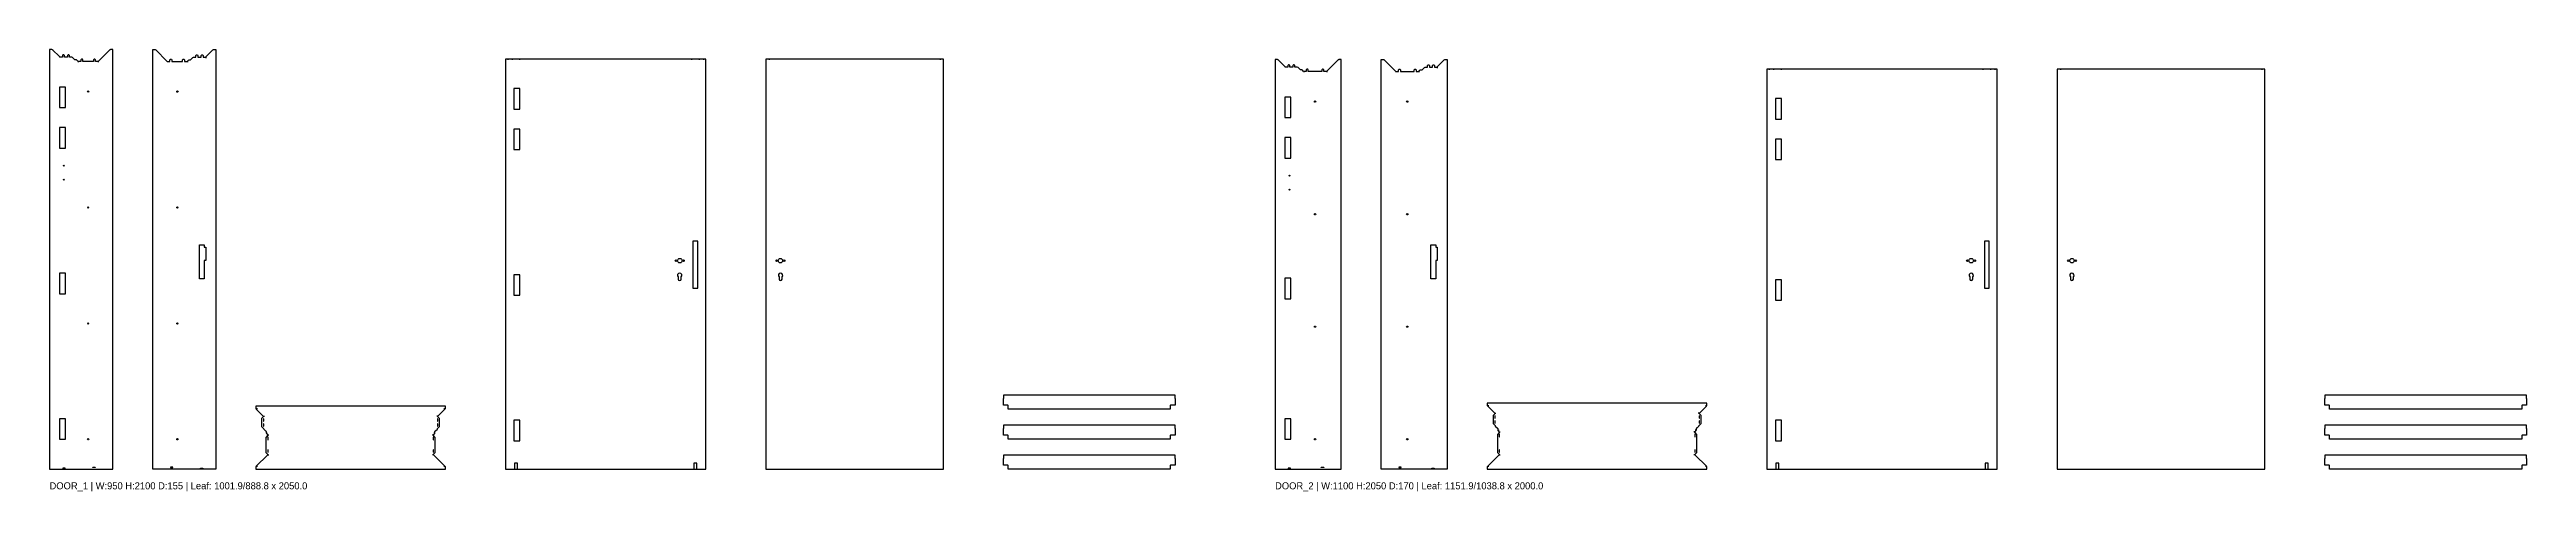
# Model space of a CAD drawing. Header units: metres. Extents: x 0 to 12383, y -111 to 2098.
import ezdxf

# ---------------------------------------------------------------- set-up
doc = ezdxf.new("R2010")
doc.units = ezdxf.units.M
for name, color, linetype in [('CHANNELS', 5, 'Continuous'), ('CUTOUTS', 3, 'Continuous'), ('HOLES', 4, 'Continuous'), ('NOTCHES', 6, 'Continuous'), ('OUTLINE', 7, 'Continuous'), ('TEXT', 2, 'Continuous')]:
    doc.layers.add(name, color=color, linetype=linetype)

msp = doc.modelspace()

# ---------------------------------------------------------------- linework, layer by layer
at = {"layer": 'CHANNELS'}
for points in [[(4793, 300), (4793, 319), (4791, 321), (4770, 321), (4770, 354), (4771, 354), (4771, 372), (5626, 372), (5626, 354), (5627, 354), (5627, 321), (5605, 321), (5603, 319), (5603, 300)], [(11399, 300), (11399, 319), (11397, 321), (11376, 321), (11376, 354), (11377, 354), (11377, 372), (12382, 372), (12382, 354), (12383, 354), (12383, 321), (12362, 321), (12360, 319), (12360, 300)], [(4793, 150), (4793, 169), (4791, 171), (4770, 171), (4770, 204), (4771, 204), (4771, 222), (5626, 222), (5626, 204), (5627, 204), (5627, 171), (5605, 171), (5603, 169), (5603, 150)], [(11399, 150), (11399, 169), (11397, 171), (11376, 171), (11376, 204), (11377, 204), (11377, 222), (12382, 222), (12382, 204), (12383, 204), (12383, 171), (12362, 171), (12360, 169), (12360, 150)], [(4793, 0), (4793, 19), (4791, 21), (4770, 21), (4770, 54), (4771, 54), (4771, 72), (5626, 72), (5626, 54), (5627, 54), (5627, 21), (5605, 21), (5603, 19), (5603, 0)], [(11399, 0), (11399, 19), (11397, 21), (11376, 21), (11376, 54), (11377, 54), (11377, 72), (12382, 72), (12382, 54), (12383, 54), (12383, 21), (12362, 21), (12360, 19), (12360, 0)]]:
    msp.add_lwpolyline(points, close=True, dxfattribs=at)
at = {"layer": 'CUTOUTS'}
for points in [[(49, 1808), (79, 1808), (79, 1910), (49, 1910)], [(2322, 1801), (2352, 1801), (2352, 1903), (2322, 1903)], [(6176, 1758), (6206, 1758), (6206, 1860), (6176, 1860)], [(8629, 1751), (8659, 1751), (8659, 1853), (8629, 1853)], [(49, 1606), (79, 1606), (79, 1708), (49, 1708)], [(2322, 1599), (2352, 1599), (2352, 1701), (2322, 1701)], [(6176, 1556), (6206, 1556), (6206, 1658), (6176, 1658)], [(8629, 1549), (8659, 1549), (8659, 1651), (8629, 1651)], [(773, 1044), (773, 952), (749, 952), (749, 1123), (773, 1123), (773, 1110), (782, 1110), (782, 1044)], [(3216, 906), (3241, 906), (3241, 1141), (3216, 1141)], [(6930, 1044), (6930, 952), (6906, 952), (6906, 1123), (6930, 1123), (6930, 1110), (6938, 1110), (6938, 1044)], [(9673, 906), (9697, 906), (9697, 1141), (9673, 1141)], [(49, 878), (79, 878), (79, 980), (49, 980)], [(2322, 871), (2352, 871), (2352, 973), (2322, 973)], [(6176, 853), (6206, 853), (6206, 955), (6176, 955)], [(8629, 846), (8659, 846), (8659, 948), (8629, 948)], [(49, 150), (79, 150), (79, 252), (49, 252)], [(1069, 241), (1071, 241), (1071, 253), (1069, 253)], [(1940, 241), (1942, 241), (1942, 253), (1940, 253)], [(6176, 150), (6206, 150), (6206, 252), (6176, 252)], [(7225, 256), (7227, 256), (7227, 268), (7225, 268)], [(8247, 256), (8249, 256), (8249, 268), (8247, 268)], [(1069, 215), (1071, 215), (1071, 227), (1069, 227)], [(1091, 148), (1093, 148), (1093, 160), (1091, 160)], [(1918, 148), (1920, 148), (1920, 160), (1918, 160)], [(1940, 215), (1942, 215), (1942, 227), (1940, 227)], [(2322, 143), (2352, 143), (2352, 245), (2322, 245)], [(7225, 230), (7227, 230), (7227, 242), (7225, 242)], [(7247, 163), (7249, 163), (7249, 175), (7247, 175)], [(8225, 163), (8227, 163), (8227, 175), (8225, 175)], [(8247, 230), (8249, 230), (8249, 242), (8247, 242)], [(8629, 143), (8659, 143), (8659, 245), (8629, 245)], [(1091, 85), (1093, 85), (1093, 97), (1091, 97)], [(1918, 85), (1920, 85), (1920, 97), (1918, 97)], [(7247, 85), (7249, 85), (7249, 97), (7247, 97)], [(8225, 85), (8227, 85), (8227, 97), (8225, 97)]]:
    msp.add_lwpolyline(points, close=True, dxfattribs=at)
for points in [[(3143, 962), (3143, 951, 1), (3158, 951), (3158, 962, 2.539565)], [(3647, 962), (3647, 951, 1), (3662, 951), (3662, 962, 2.539565)], [(9600, 962), (9600, 951, 1), (9615, 951), (9615, 962, 2.539565)], [(10103, 962), (10103, 951, 1), (10118, 951), (10118, 962, 2.539565)]]:
    msp.add_lwpolyline(points, format="xyb", close=True, dxfattribs=at)
at = {"layer": 'HOLES'}
for centre, radius in [((193, 1888), 3.25), ((639, 1888), 3.25), ((6327, 1838), 3.25), ((6788, 1838), 3.25), ((72, 1518), 2), ((72, 1448), 2), ((6199, 1468), 2), ((6199, 1398), 2), ((193, 1309), 3.25), ((639, 1309), 3.25), ((6327, 1275), 3.25), ((6788, 1275), 3.25), ((3132, 1043), 3.5), ((3151, 1043), 11), ((3170, 1043), 3.5), ((3635, 1043), 3.5), ((3654, 1043), 11), ((3673, 1043), 3.5), ((9588, 1043), 3.5), ((9607, 1043), 11), ((9626, 1043), 3.5), ((10092, 1043), 3.5), ((10111, 1043), 11), ((10130, 1043), 3.5), ((193, 729), 3.25), ((639, 729), 3.25), ((6327, 713), 3.25), ((6788, 713), 3.25), ((193, 150), 3.25), ((639, 150), 3.25), ((6327, 150), 3.25), ((6788, 150), 3.25)]:
    msp.add_circle(centre, radius, dxfattribs=at)
at = {"layer": 'NOTCHES'}
for p, q in [((14, 2098), (14, 2095)), ((14, 2098), (14, 2095)), ((14, 2098), (14, 2095)), ((14, 2098), (14, 2095)), ((51, 2062), (51, 2058)), ((51, 2062), (51, 2058)), ((51, 2062), (51, 2058)), ((51, 2062), (51, 2058)), ((113, 2059), (113, 2058)), ((113, 2059), (113, 2058)), ((113, 2059), (113, 2058)), ((113, 2059), (113, 2058)), ((125, 2048), (125, 2048)), ((125, 2048), (125, 2048)), ((125, 2048), (125, 2048)), ((125, 2048), (125, 2048)), ((136, 2046), (136, 2043)), ((136, 2046), (136, 2043)), ((136, 2046), (136, 2043)), ((136, 2046), (136, 2043)), ((143, 2040), (143, 2036)), ((143, 2040), (143, 2036)), ((143, 2040), (143, 2036)), ((143, 2040), (143, 2036)), ((243, 2040), (243, 2036)), ((243, 2040), (243, 2036)), ((243, 2040), (243, 2036)), ((243, 2040), (243, 2036)), ((302, 2098), (302, 2095)), ((302, 2098), (302, 2095)), ((302, 2098), (302, 2095)), ((302, 2098), (302, 2095)), ((529, 2098), (529, 2095)), ((529, 2098), (529, 2095)), ((529, 2098), (529, 2095)), ((529, 2098), (529, 2095)), ((589, 2040), (589, 2036)), ((589, 2040), (589, 2036)), ((589, 2040), (589, 2036)), ((589, 2040), (589, 2036)), ((689, 2040), (689, 2036)), ((689, 2040), (689, 2036)), ((689, 2040), (689, 2036)), ((689, 2040), (689, 2036)), ((696, 2046), (696, 2043)), ((696, 2046), (696, 2043)), ((696, 2046), (696, 2043)), ((696, 2046), (696, 2043)), ((707, 2048), (707, 2048)), ((707, 2048), (707, 2048)), ((707, 2048), (707, 2048)), ((707, 2048), (707, 2048)), ((719, 2059), (719, 2058)), ((719, 2059), (719, 2058)), ((719, 2059), (719, 2058)), ((719, 2059), (719, 2058)), ((781, 2062), (781, 2056)), ((781, 2062), (781, 2056)), ((781, 2062), (781, 2056)), ((781, 2062), (781, 2056)), ((818, 2098), (818, 2095)), ((818, 2098), (818, 2095)), ((818, 2098), (818, 2095)), ((818, 2098), (818, 2095)), ((2291, 2050), (2291, 2047)), ((2313, 2050), (2313, 2047)), ((2350, 2050), (2350, 2047)), ((3210, 2050), (3210, 2047)), ((3247, 2050), (3247, 2047)), ((3269, 2050), (3269, 2047)), ((3597, 2050), (3597, 2047)), ((4453, 2050), (4453, 2047)), ((6140, 2048), (6140, 2045)), ((6140, 2048), (6140, 2045)), ((6140, 2048), (6140, 2045)), ((6140, 2048), (6140, 2045)), ((6177, 2012), (6177, 2008)), ((6177, 2012), (6177, 2008)), ((6177, 2012), (6177, 2008)), ((6177, 2012), (6177, 2008)), ((6240, 2009), (6240, 2008)), ((6240, 2009), (6240, 2008)), ((6240, 2009), (6240, 2008)), ((6240, 2009), (6240, 2008)), ((6252, 1998), (6252, 1998)), ((6252, 1998), (6252, 1998)), ((6252, 1998), (6252, 1998)), ((6252, 1998), (6252, 1998)), ((6262, 1996), (6262, 1993)), ((6262, 1996), (6262, 1993)), ((6262, 1996), (6262, 1993)), ((6262, 1996), (6262, 1993)), ((6270, 1990), (6270, 1986)), ((6270, 1990), (6270, 1986)), ((6270, 1990), (6270, 1986)), ((6270, 1990), (6270, 1986)), ((6385, 1990), (6385, 1986)), ((6385, 1990), (6385, 1986)), ((6385, 1990), (6385, 1986)), ((6385, 1990), (6385, 1986)), ((6444, 2048), (6444, 2045)), ((6444, 2048), (6444, 2045)), ((6444, 2048), (6444, 2045)), ((6444, 2048), (6444, 2045)), ((6671, 2048), (6671, 2045)), ((6671, 2048), (6671, 2045)), ((6671, 2048), (6671, 2045)), ((6671, 2048), (6671, 2045)), ((6730, 1990), (6730, 1986)), ((6730, 1990), (6730, 1986)), ((6730, 1990), (6730, 1986)), ((6730, 1990), (6730, 1986)), ((6845, 1990), (6845, 1986)), ((6845, 1990), (6845, 1986)), ((6845, 1990), (6845, 1986)), ((6845, 1990), (6845, 1986)), ((6853, 1996), (6853, 1993)), ((6853, 1996), (6853, 1993)), ((6853, 1996), (6853, 1993)), ((6853, 1996), (6853, 1993)), ((6863, 1998), (6863, 1998)), ((6863, 1998), (6863, 1998)), ((6863, 1998), (6863, 1998)), ((6863, 1998), (6863, 1998)), ((6875, 2009), (6875, 2008)), ((6875, 2009), (6875, 2008)), ((6875, 2009), (6875, 2008)), ((6875, 2009), (6875, 2008)), ((6938, 2012), (6938, 2006)), ((6938, 2012), (6938, 2006)), ((6938, 2012), (6938, 2006)), ((6938, 2012), (6938, 2006)), ((6975, 2048), (6975, 2045)), ((6975, 2048), (6975, 2045)), ((6975, 2048), (6975, 2045)), ((6975, 2048), (6975, 2045)), ((8597, 2000), (8597, 1997)), ((8619, 2000), (8619, 1997)), ((8657, 2000), (8657, 1997)), ((9666, 2000), (9666, 1997)), ((9704, 2000), (9704, 1997)), ((9726, 2000), (9726, 1997)), ((10054, 2000), (10054, 1997)), ((11060, 2000), (11060, 1997)), ((1039, 302), (1033, 302)), ((1069, 265), (1075, 265)), ((1942, 265), (1936, 265)), ((1978, 302), (1972, 302)), ((7195, 317), (7189, 317)), ((7225, 280), (7231, 280)), ((8248, 280), (8242, 280)), ((8285, 317), (8279, 317)), ((1071, 203), (1073, 203)), ((1082, 191), (1084, 191)), ((1084, 180), (1090, 180)), ((1091, 173), (1097, 173)), ((1920, 173), (1914, 173)), ((1927, 180), (1921, 180)), ((1929, 191), (1927, 191)), ((1940, 203), (1938, 203)), ((7228, 218), (7230, 218)), ((7238, 206), (7240, 206)), ((7241, 195), (7247, 195)), ((7247, 188), (7253, 188)), ((8226, 188), (8220, 188)), ((8233, 195), (8227, 195)), ((8235, 206), (8233, 206)), ((8246, 218), (8244, 218)), ((14, 3), (14, 0)), ((14, 3), (14, 0)), ((14, 3), (14, 0)), ((14, 3), (14, 0)), ((51, 3), (51, 0)), ((51, 3), (51, 0)), ((51, 3), (51, 0)), ((51, 3), (51, 0)), ((113, 1), (113, 0)), ((113, 1), (113, 0)), ((113, 1), (113, 0)), ((113, 1), (113, 0)), ((125, 1), (125, 0)), ((125, 1), (125, 0)), ((125, 1), (125, 0)), ((125, 1), (125, 0)), ((136, 3), (136, 0)), ((136, 3), (136, 0)), ((136, 3), (136, 0)), ((136, 3), (136, 0)), ((143, 3), (143, 0)), ((143, 3), (143, 0)), ((143, 3), (143, 0)), ((143, 3), (143, 0)), ((243, 3), (243, 0)), ((243, 3), (243, 0)), ((243, 3), (243, 0)), ((243, 3), (243, 0)), ((302, 3), (302, 0)), ((302, 3), (302, 0)), ((302, 3), (302, 0)), ((302, 3), (302, 0)), ((529, 3), (529, 0)), ((529, 3), (529, 0)), ((529, 3), (529, 0)), ((529, 3), (529, 0)), ((589, 3), (589, 0)), ((589, 3), (589, 0)), ((589, 3), (589, 0)), ((589, 3), (589, 0)), ((689, 3), (689, 0)), ((689, 3), (689, 0)), ((689, 3), (689, 0)), ((689, 3), (689, 0)), ((696, 3), (696, 0)), ((696, 3), (696, 0)), ((696, 3), (696, 0)), ((696, 3), (696, 0)), ((707, 1), (707, 0)), ((707, 1), (707, 0)), ((707, 1), (707, 0)), ((707, 1), (707, 0)), ((719, 1), (719, 0)), ((719, 1), (719, 0)), ((719, 1), (719, 0)), ((719, 1), (719, 0)), ((781, 3), (781, 0)), ((781, 3), (781, 0)), ((781, 3), (781, 0)), ((781, 3), (781, 0)), ((818, 3), (818, 0)), ((818, 3), (818, 0)), ((818, 3), (818, 0)), ((818, 3), (818, 0)), ((1039, 14), (1033, 14)), ((1091, 73), (1097, 73)), ((1920, 73), (1914, 73)), ((1978, 14), (1972, 14)), ((2291, 0), (2291, 3)), ((2313, 0), (2313, 3)), ((2350, 0), (2350, 3)), ((3210, 0), (3210, 3)), ((3247, 0), (3247, 3)), ((3269, 0), (3269, 3)), ((3597, 0), (3597, 3)), ((4453, 0), (4453, 3)), ((6140, 3), (6140, 0)), ((6140, 3), (6140, 0)), ((6140, 3), (6140, 0)), ((6140, 3), (6140, 0)), ((6177, 3), (6177, 0)), ((6177, 3), (6177, 0)), ((6177, 3), (6177, 0)), ((6177, 3), (6177, 0)), ((6240, 1), (6240, 0)), ((6240, 1), (6240, 0)), ((6240, 1), (6240, 0)), ((6240, 1), (6240, 0)), ((6252, 1), (6252, 0)), ((6252, 1), (6252, 0)), ((6252, 1), (6252, 0)), ((6252, 1), (6252, 0)), ((6262, 3), (6262, 0)), ((6262, 3), (6262, 0)), ((6262, 3), (6262, 0)), ((6262, 3), (6262, 0)), ((6270, 3), (6270, 0)), ((6270, 3), (6270, 0)), ((6270, 3), (6270, 0)), ((6270, 3), (6270, 0)), ((6385, 3), (6385, 0)), ((6385, 3), (6385, 0)), ((6385, 3), (6385, 0)), ((6385, 3), (6385, 0)), ((6444, 3), (6444, 0)), ((6444, 3), (6444, 0)), ((6444, 3), (6444, 0)), ((6444, 3), (6444, 0)), ((6671, 3), (6671, 0)), ((6671, 3), (6671, 0)), ((6671, 3), (6671, 0)), ((6671, 3), (6671, 0)), ((6730, 3), (6730, 0)), ((6730, 3), (6730, 0)), ((6730, 3), (6730, 0)), ((6730, 3), (6730, 0)), ((6845, 3), (6845, 0)), ((6845, 3), (6845, 0)), ((6845, 3), (6845, 0)), ((6845, 3), (6845, 0)), ((6853, 3), (6853, 0)), ((6853, 3), (6853, 0)), ((6853, 3), (6853, 0)), ((6853, 3), (6853, 0)), ((6863, 1), (6863, 0)), ((6863, 1), (6863, 0)), ((6863, 1), (6863, 0)), ((6863, 1), (6863, 0)), ((6875, 1), (6875, 0)), ((6875, 1), (6875, 0)), ((6875, 1), (6875, 0)), ((6875, 1), (6875, 0)), ((6938, 3), (6938, 0)), ((6938, 3), (6938, 0)), ((6938, 3), (6938, 0)), ((6938, 3), (6938, 0)), ((6975, 3), (6975, 0)), ((6975, 3), (6975, 0)), ((6975, 3), (6975, 0)), ((6975, 3), (6975, 0)), ((7195, 14), (7189, 14)), ((7247, 73), (7253, 73)), ((8226, 73), (8220, 73)), ((8285, 14), (8279, 14)), ((8597, 0), (8597, 3)), ((8619, 0), (8619, 3)), ((8657, 0), (8657, 3)), ((9666, 0), (9666, 3)), ((9704, 0), (9704, 3)), ((9726, 0), (9726, 3)), ((10054, 0), (10054, 3)), ((11060, 0), (11060, 3))]:
    msp.add_line(p, q, dxfattribs=at)
for points in [[(78, 6), (66, 6), (66, 4), (78, 4)], [(216, 11), (228, 11), (228, 9), (216, 9)], [(616, 11), (604, 11), (604, 9), (616, 9)], [(754, 6), (766, 6), (766, 4), (754, 4)], [(2324, 0), (2339, 0), (2339, 30), (2324, 30)], [(3221, 0), (3236, 0), (3236, 30), (3221, 30)], [(6204, 6), (6192, 6), (6192, 4), (6204, 4)], [(6358, 11), (6370, 11), (6370, 9), (6358, 9)], [(6757, 11), (6745, 11), (6745, 9), (6757, 9)], [(6911, 6), (6923, 6), (6923, 4), (6911, 4)], [(8630, 0), (8645, 0), (8645, 30), (8630, 30)], [(9677, 0), (9692, 0), (9692, 30), (9677, 30)]]:
    msp.add_lwpolyline(points, close=True, dxfattribs=at)
at = {"layer": 'OUTLINE'}
for points in [[(142, 2041), (137, 2046), (134, 2047), (127, 2047), (123, 2050), (115, 2058), (112, 2060), (100, 2060), (100, 2069), (97, 2072), (93, 2072), (90, 2069), (90, 2060), (74, 2060), (74, 2069), (71, 2072), (67, 2072), (64, 2069), (64, 2060), (52, 2060), (49, 2063), (15, 2097), (12, 2098), (0, 2098), (0, 0), (316, 0), (316, 2098), (304, 2098), (301, 2097), (245, 2041), (242, 2038), (230, 2038), (230, 2047), (227, 2050), (223, 2050), (220, 2047), (220, 2038), (167, 2038), (167, 2047), (164, 2050), (160, 2050), (157, 2047), (157, 2038), (145, 2038)], [(690, 2041), (695, 2046), (698, 2047), (705, 2047), (708, 2050), (717, 2058), (720, 2060), (732, 2060), (732, 2069), (735, 2072), (739, 2072), (742, 2069), (742, 2060), (758, 2060), (758, 2069), (761, 2072), (765, 2072), (768, 2069), (768, 2060), (780, 2060), (783, 2063), (817, 2097), (820, 2098), (832, 2098), (832, 0), (516, 0), (516, 2098), (528, 2098), (531, 2097), (587, 2041), (590, 2038), (602, 2038), (602, 2047), (605, 2050), (609, 2050), (612, 2047), (612, 2038), (665, 2038), (665, 2047), (668, 2050), (672, 2050), (675, 2047), (675, 2038), (687, 2038)], [(2279, 0), (3281, 0), (3281, 2050), (2279, 2050)], [(3581, 0), (4470, 0), (4470, 2050), (3581, 2050)], [(6268, 1991), (6264, 1996), (6261, 1997), (6253, 1997), (6250, 2000), (6242, 2008), (6238, 2010), (6226, 2010), (6226, 2019), (6223, 2022), (6219, 2022), (6216, 2019), (6216, 2010), (6201, 2010), (6201, 2019), (6198, 2022), (6194, 2022), (6191, 2019), (6191, 2010), (6179, 2010), (6176, 2013), (6142, 2047), (6139, 2048), (6127, 2048), (6127, 0), (6458, 0), (6458, 2048), (6446, 2048), (6442, 2047), (6386, 1991), (6383, 1988), (6371, 1988), (6371, 1997), (6368, 2000), (6364, 2000), (6361, 1997), (6361, 1988), (6293, 1988), (6293, 1997), (6290, 2000), (6286, 2000), (6283, 1997), (6283, 1988), (6271, 1988)], [(6847, 1991), (6851, 1996), (6854, 1997), (6862, 1997), (6865, 2000), (6874, 2008), (6877, 2010), (6889, 2010), (6889, 2019), (6892, 2022), (6896, 2022), (6899, 2019), (6899, 2010), (6914, 2010), (6914, 2019), (6917, 2022), (6921, 2022), (6924, 2019), (6924, 2010), (6936, 2010), (6939, 2013), (6973, 2047), (6976, 2048), (6988, 2048), (6988, 0), (6658, 0), (6658, 2048), (6670, 2048), (6673, 2047), (6729, 1991), (6732, 1988), (6744, 1988), (6744, 1997), (6747, 2000), (6751, 2000), (6754, 1997), (6754, 1988), (6822, 1988), (6822, 1997), (6825, 2000), (6829, 2000), (6832, 1997), (6832, 1988), (6844, 1988)], [(8585, 0), (9737, 0), (9737, 2000), (8585, 2000)], [(10037, 0), (11076, 0), (11076, 2000), (10037, 2000)], [(1979, 316), (1032, 316), (1032, 304), (1033, 301), (1067, 267), (1070, 264), (1060, 254), (1060, 214), (1070, 204), (1072, 201), (1080, 193), (1083, 189), (1083, 182), (1085, 179), (1089, 174), (1092, 171), (1082, 159), (1082, 84), (1092, 74), (1089, 71), (1033, 15), (1032, 12), (1032, 0), (1979, 0), (1979, 12), (1977, 15), (1921, 71), (1918, 74), (1928, 84), (1928, 159), (1918, 171), (1921, 174), (1926, 179), (1927, 182), (1927, 189), (1930, 193), (1939, 201), (1940, 204), (1950, 214), (1950, 254), (1940, 264), (1943, 267), (1977, 301), (1979, 304)], [(8285, 331), (7188, 331), (7188, 319), (7190, 316), (7224, 282), (7227, 279), (7217, 269), (7217, 229), (7227, 219), (7228, 216), (7237, 208), (7240, 204), (7240, 197), (7241, 194), (7246, 189), (7249, 186), (7239, 174), (7239, 84), (7249, 74), (7246, 71), (7190, 15), (7188, 12), (7188, 0), (8285, 0), (8285, 12), (8284, 15), (8228, 71), (8225, 74), (8235, 84), (8235, 174), (8225, 186), (8228, 189), (8232, 194), (8234, 197), (8234, 204), (8237, 208), (8245, 216), (8247, 219), (8257, 229), (8257, 269), (8247, 279), (8250, 282), (8284, 316), (8285, 319)]]:
    msp.add_lwpolyline(points, close=True, dxfattribs=at)

# ---------------------------------------------------------------- texts
at = {"layer": 'TEXT'}
for s, p in [('DOOR_1 | W:950 H:2100 D:155 | Leaf: 1001.9/888.8 x 2050.0', (0, -100)), ('DOOR_2 | W:1100 H:2050 D:170 | Leaf: 1151.9/1038.8 x 2000.0', (6127, -100))]:
    msp.add_text(s, height=35, dxfattribs=at).set_placement(p)

doc.saveas('drawing.dxf')
